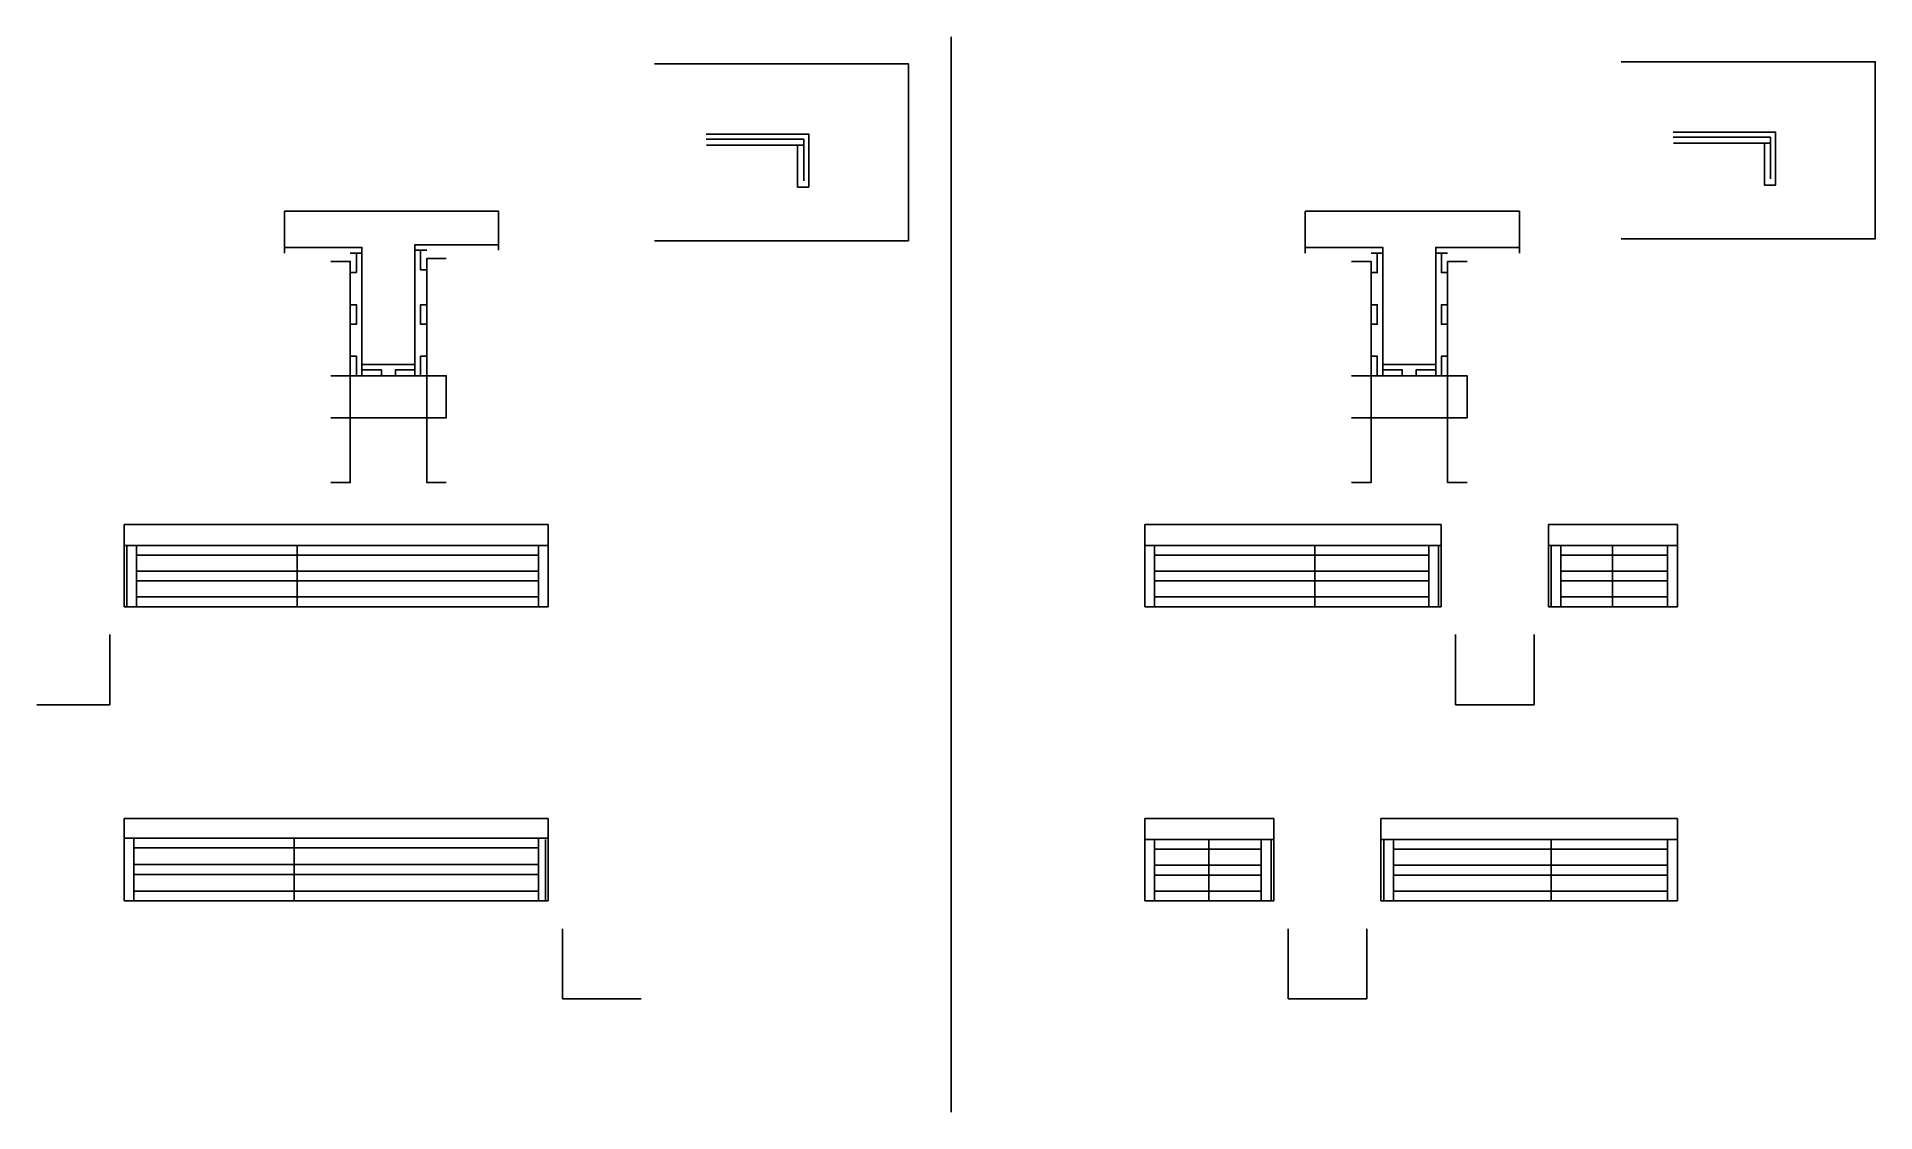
# Model space of a CAD drawing. Header units: metres. Extents: x 4253 to 5571, y 4177 to 4947.
import ezdxf

# ---------------------------------------------------------------- set-up
doc = ezdxf.new("R2010")
doc.units = ezdxf.units.M
for name, color, linetype in [('CONCRETO', 7, 'Continuous'), ('COTA', 7, 'Continuous'), ('Cotas', 7, 'Continuous'), ('Hachura', 7, 'Continuous'), ('Madeira', 7, 'Continuous'), ('NOMENCLATURA', 7, 'Continuous'), ('Painéis', 7, 'Continuous'), ('SARR_2.2x7', 7, 'Continuous'), ('SARR_3.5x7', 7, 'Continuous')]:
    doc.layers.add(name, color=color, linetype=linetype)

msp = doc.modelspace()

# ---------------------------------------------------------------- linework, layer by layer
at = {"layer": 'CONCRETO', "color": 7, "lineweight": 25}
for points in [[(4430.2, 4796.4), (4430.2, 4822.4), (4583.8, 4822.4), (4583.8, 4798.4), (4523.8, 4798.4), (4523.8, 4712.4), (4485.8, 4712.4), (4485.8, 4796.4)], [(5162, 4796.4), (5162, 4822.4), (5315.6, 4822.4), (5315.6, 4796.4), (5255.6, 4796.4), (5255.6, 4712.4), (5217.6, 4712.4), (5217.6, 4796.4)]]:
    msp.add_lwpolyline(points, dxfattribs=at)
at = {"layer": 'COTA', "color": 7, "lineweight": 25}
for p, q in [((4908.3, 4947.4), (4908.3, 4176.6)), ((4315.3, 4582.9), (4315.3, 4597.9)), ((4619.3, 4597.9), (4315.3, 4597.9)), ((4619.3, 4597.9), (4619.3, 4582.9)), ((5047, 4582.9), (5047, 4597.9)), ((5259.5, 4597.9), (5047, 4597.9)), ((5259.5, 4597.9), (5259.5, 4582.9)), ((5336.3, 4582.9), (5336.3, 4597.9)), ((5428.8, 4597.9), (5336.3, 4597.9)), ((5428.8, 4597.9), (5428.8, 4582.9)), ((4315.3, 4373.1), (4315.3, 4387.1)), ((4619.3, 4387.1), (4315.3, 4387.1)), ((4619.3, 4387.1), (4619.3, 4373.1)), ((5047, 4372.1), (5047, 4387.1)), ((5139.5, 4387.1), (5047, 4387.1)), ((5139.5, 4387.1), (5139.5, 4372.1)), ((5216.3, 4372.1), (5216.3, 4387.1)), ((5428.8, 4387.1), (5216.3, 4387.1)), ((5428.8, 4387.1), (5428.8, 4372.1))]:
    msp.add_line(p, q, dxfattribs=at)
at = {"layer": 'Cotas', "color": 7, "lineweight": 25}
for points in [[(5388.6, 4929.5), (5570.6, 4929.5), (5570.6, 4802.6), (5388.6, 4802.6)], [(4695.5, 4928.1), (4877.5, 4928.1), (4877.5, 4801.2), (4695.5, 4801.2)]]:
    msp.add_lwpolyline(points, dxfattribs=at)
at = {"layer": 'Hachura', "color": 7, "lineweight": 25}
for p, q in [((4802.5, 4839.7), (4798.1, 4839.7)), ((5495.6, 4841.1), (5491.2, 4841.1))]:
    msp.add_line(p, q, dxfattribs=at)
at = {"layer": 'Madeira', "color": 7, "lineweight": 25}
for p, q in [((4732.8, 4874.1), (4802.5, 4874.1)), ((4802.5, 4869.7), (4732.8, 4869.7)), ((4798.1, 4839.7), (4798.1, 4869.7)), ((4802.5, 4874.1), (4802.5, 4869.7)), ((4802.5, 4844.1), (4802.5, 4869.7)), ((5425.9, 4875.5), (5495.6, 4875.5)), ((5495.6, 4871.1), (5425.9, 4871.1)), ((5491.2, 4841.1), (5491.2, 4871.1)), ((5495.6, 4875.5), (5495.6, 4871.1)), ((5495.6, 4845.5), (5495.6, 4871.1))]:
    msp.add_line(p, q, dxfattribs=at)
for points in [[(4477.4, 4778.4), (4481.8, 4778.4), (4481.8, 4792.4), (4477.4, 4792.4)], [(4532.2, 4780.4), (4527.8, 4780.4), (4527.8, 4794.4), (4532.2, 4794.4)], [(5209.2, 4778.4), (5213.6, 4778.4), (5213.6, 4792.4), (5209.2, 4792.4)], [(5264, 4778.4), (5259.6, 4778.4), (5259.6, 4792.4), (5264, 4792.4)], [(4477.4, 4741.4), (4481.8, 4741.4), (4481.8, 4755.4), (4477.4, 4755.4)], [(4532.2, 4741.4), (4527.8, 4741.4), (4527.8, 4755.4), (4532.2, 4755.4)], [(5209.2, 4741.4), (5213.6, 4741.4), (5213.6, 4755.4), (5209.2, 4755.4)], [(5264, 4741.4), (5259.6, 4741.4), (5259.6, 4755.4), (5264, 4755.4)], [(4477.4, 4704.4), (4481.8, 4704.4), (4481.8, 4718.4), (4477.4, 4718.4)], [(4532.2, 4704.4), (4527.8, 4704.4), (4527.8, 4718.4), (4532.2, 4718.4)], [(5209.2, 4704.4), (5213.6, 4704.4), (5213.6, 4718.4), (5209.2, 4718.4)], [(5264, 4704.4), (5259.6, 4704.4), (5259.6, 4718.4), (5264, 4718.4)], [(4485.8, 4704.4), (4485.8, 4708.8), (4499.8, 4708.8), (4499.8, 4704.4)], [(4523.8, 4704.4), (4523.8, 4708.8), (4509.8, 4708.8), (4509.8, 4704.4)], [(5217.6, 4704.4), (5217.6, 4708.8), (5231.6, 4708.8), (5231.6, 4704.4)], [(5255.6, 4704.4), (5255.6, 4708.8), (5241.6, 4708.8), (5241.6, 4704.4)]]:
    msp.add_lwpolyline(points, dxfattribs=at)
at = {"layer": 'NOMENCLATURA', "color": 7, "lineweight": 25}
for p, q in [((4305.1, 4468.6), (4305.1, 4519)), ((5269.7, 4468.6), (5269.7, 4519)), ((5326.1, 4468.6), (5326.1, 4519)), ((4305.1, 4468.6), (4252.7, 4468.6)), ((5326.1, 4468.6), (5269.7, 4468.6)), ((4629.5, 4257.8), (4629.5, 4308.1)), ((5149.7, 4257.8), (5149.7, 4308.1)), ((5206.1, 4257.8), (5206.1, 4308.1)), ((4629.5, 4257.8), (4685.9, 4257.8)), ((5206.1, 4257.8), (5149.7, 4257.8))]:
    msp.add_line(p, q, dxfattribs=at)
at = {"layer": 'Painéis', "color": 7, "lineweight": 25}
for p, q in [((4802.5, 4877.7), (4732.6, 4877.7)), ((5495.6, 4879.1), (5425.7, 4879.1)), ((4802.5, 4874.1), (4732.6, 4874.1)), ((5495.6, 4875.5), (5425.8, 4875.5)), ((4315.3, 4582.9), (4619.3, 4582.9)), ((4315.3, 4538.9), (4315.3, 4582.9)), ((4317.3, 4538.9), (4317.3, 4582.9)), ((4439.3, 4538.9), (4439.3, 4582.9)), ((4619.3, 4538.9), (4619.3, 4582.9)), ((5047, 4582.9), (5259.5, 4582.9)), ((5047, 4538.9), (5047, 4582.9)), ((5169, 4538.9), (5169, 4582.9)), ((5257.5, 4538.9), (5257.5, 4582.9)), ((5259.5, 4538.9), (5259.5, 4582.9)), ((5336.3, 4582.9), (5428.8, 4582.9)), ((5336.3, 4538.9), (5336.3, 4582.9)), ((5338.3, 4538.9), (5338.3, 4582.9)), ((5382.3, 4538.9), (5382.3, 4582.9)), ((5428.8, 4538.9), (5428.8, 4582.9)), ((4315.3, 4538.9), (4619.3, 4538.9)), ((5047, 4538.9), (5259.5, 4538.9)), ((5336.3, 4538.9), (5428.8, 4538.9)), ((4315.3, 4373.1), (4619.3, 4373.1)), ((4315.3, 4328.1), (4315.3, 4373.1)), ((4437.3, 4328.1), (4437.3, 4373.1)), ((4617.3, 4328.1), (4617.3, 4372.1)), ((4619.3, 4328.1), (4619.3, 4373.1)), ((5047, 4372.1), (5139.5, 4372.1)), ((5047, 4328.1), (5047, 4372.1)), ((5093, 4328.1), (5093, 4372.1)), ((5137.5, 4328.1), (5137.5, 4372.1)), ((5139.5, 4328.1), (5139.5, 4372.1)), ((5216.3, 4372.1), (5428.8, 4372.1)), ((5216.3, 4328.1), (5216.3, 4372.1)), ((5218.3, 4328.1), (5218.3, 4372.1)), ((5338.3, 4328.1), (5338.3, 4372.1)), ((5428.8, 4328.1), (5428.8, 4372.1)), ((4315.3, 4328.1), (4619.3, 4328.1)), ((5047, 4328.1), (5139.5, 4328.1)), ((5216.3, 4328.1), (5428.8, 4328.1))]:
    msp.add_line(p, q, dxfattribs=at)
for points in [[(4802.5, 4877.7), (4806.1, 4877.7), (4806.1, 4839.7), (4802.5, 4839.7)], [(5495.6, 4879.1), (5499.2, 4879.1), (5499.2, 4841.1), (5495.6, 4841.1)], [(4583.8, 4794.4), (4583.8, 4798.4), (4523.8, 4798.4), (4523.8, 4794.4)], [(4485.8, 4792.4), (4485.8, 4796.4), (4430.2, 4796.4), (4430.2, 4792.4)], [(4481.8, 4792.4), (4485.8, 4792.4), (4485.8, 4704.4), (4481.8, 4704.4)], [(4527.8, 4794.4), (4523.8, 4794.4), (4523.8, 4704.4), (4527.8, 4704.4)], [(5217.6, 4792.4), (5217.6, 4796.4), (5162, 4796.4), (5162, 4792.4)], [(5213.6, 4792.4), (5217.6, 4792.4), (5217.6, 4704.4), (5213.6, 4704.4)], [(5315.6, 4792.4), (5315.6, 4796.4), (5255.6, 4796.4), (5255.6, 4792.4)], [(5259.6, 4792.4), (5255.6, 4792.4), (5255.6, 4704.4), (5259.6, 4704.4)], [(4523.8, 4708.8), (4523.8, 4712.4), (4485.8, 4712.4), (4485.8, 4708.8)], [(5255.6, 4708.8), (5255.6, 4712.4), (5217.6, 4712.4), (5217.6, 4708.8)]]:
    msp.add_lwpolyline(points, dxfattribs=at)
at = {"layer": 'SARR_2.2x7', "color": 7, "lineweight": 25}
for p, q in [((4324.3, 4538.9), (4324.3, 4582.9)), ((4324.3, 4575.9), (4439.3, 4575.9)), ((4439.3, 4575.9), (4612.3, 4575.9)), ((4612.3, 4538.9), (4612.3, 4582.9)), ((5054, 4538.9), (5054, 4582.9)), ((5054, 4575.9), (5169, 4575.9)), ((5169, 4575.9), (5250.5, 4575.9)), ((5250.5, 4538.9), (5250.5, 4582.9)), ((5345.2, 4538.9), (5345.2, 4582.9)), ((5345.2, 4575.9), (5382.3, 4575.9)), ((5382.3, 4575.9), (5421.8, 4575.9)), ((5421.8, 4538.9), (5421.8, 4582.9)), ((4324.3, 4564.4), (4439.3, 4564.4)), ((4439.3, 4564.4), (4612.3, 4564.4)), ((5054, 4564.4), (5169, 4564.4)), ((5169, 4564.4), (5250.5, 4564.4)), ((5345.2, 4564.4), (5382.3, 4564.4)), ((5382.3, 4564.4), (5421.8, 4564.4)), ((4324.3, 4557.4), (4439.3, 4557.4)), ((4439.3, 4557.4), (4612.3, 4557.4)), ((5054, 4557.4), (5169, 4557.4)), ((5169, 4557.4), (5250.5, 4557.4)), ((5345.2, 4557.4), (5382.3, 4557.4)), ((5382.3, 4557.4), (5421.8, 4557.4)), ((4324.3, 4545.9), (4439.3, 4545.9)), ((4439.3, 4545.9), (4612.3, 4545.9)), ((5054, 4545.9), (5169, 4545.9)), ((5169, 4545.9), (5250.5, 4545.9)), ((5345.2, 4545.9), (5382.3, 4545.9)), ((5382.3, 4545.9), (5421.8, 4545.9)), ((4322.3, 4328.1), (4322.3, 4373.1)), ((4322.3, 4366.1), (4437.3, 4366.1)), ((4437.3, 4366.1), (4612.3, 4366.1)), ((4612.3, 4328.1), (4612.3, 4373.1)), ((5054, 4328.1), (5054, 4372.1)), ((5054, 4365.1), (5093, 4365.1)), ((5093, 4365.1), (5130.5, 4365.1)), ((5130.5, 4328.1), (5130.5, 4372.1)), ((5225.2, 4328.1), (5225.2, 4372.1)), ((5225.2, 4365.1), (5338.3, 4365.1)), ((5338.3, 4365.1), (5421.8, 4365.1)), ((5421.8, 4328.1), (5421.8, 4372.1)), ((4322.3, 4354.1), (4437.3, 4354.1)), ((4437.3, 4354.1), (4612.3, 4354.1)), ((5054, 4353.6), (5093, 4353.6)), ((5093, 4353.6), (5130.5, 4353.6)), ((5225.2, 4353.6), (5338.3, 4353.6)), ((5338.3, 4353.6), (5421.8, 4353.6)), ((4322.3, 4347.1), (4437.3, 4347.1)), ((4437.3, 4347.1), (4612.3, 4347.1)), ((5054, 4346.6), (5093, 4346.6)), ((5093, 4346.6), (5130.5, 4346.6)), ((5225.2, 4346.6), (5338.3, 4346.6)), ((5338.3, 4346.6), (5421.8, 4346.6)), ((4322.3, 4335.1), (4437.3, 4335.1)), ((4437.3, 4335.1), (4612.3, 4335.1)), ((5054, 4335.1), (5093, 4335.1)), ((5093, 4335.1), (5130.5, 4335.1)), ((5225.2, 4335.1), (5338.3, 4335.1)), ((5338.3, 4335.1), (5421.8, 4335.1))]:
    msp.add_line(p, q, dxfattribs=at)
at = {"layer": 'SARR_3.5x7', "color": 7, "lineweight": 25}
for points in [[(4463.4, 4786.4), (4477.4, 4786.4), (4477.4, 4627.9), (4463.4, 4627.9)], [(4546.2, 4788.4), (4532.2, 4788.4), (4532.2, 4627.9), (4546.2, 4627.9)], [(5195.2, 4786.4), (5209.2, 4786.4), (5209.2, 4627.9), (5195.2, 4627.9)], [(5278, 4786.4), (5264, 4786.4), (5264, 4627.9), (5278, 4627.9)], [(4463.4, 4704.4), (4546.2, 4704.4), (4546.2, 4674.3), (4463.4, 4674.3)], [(5195.2, 4704.4), (5278, 4704.4), (5278, 4674.3), (5195.2, 4674.3)]]:
    msp.add_lwpolyline(points, dxfattribs=at)

doc.saveas('drawing.dxf')
